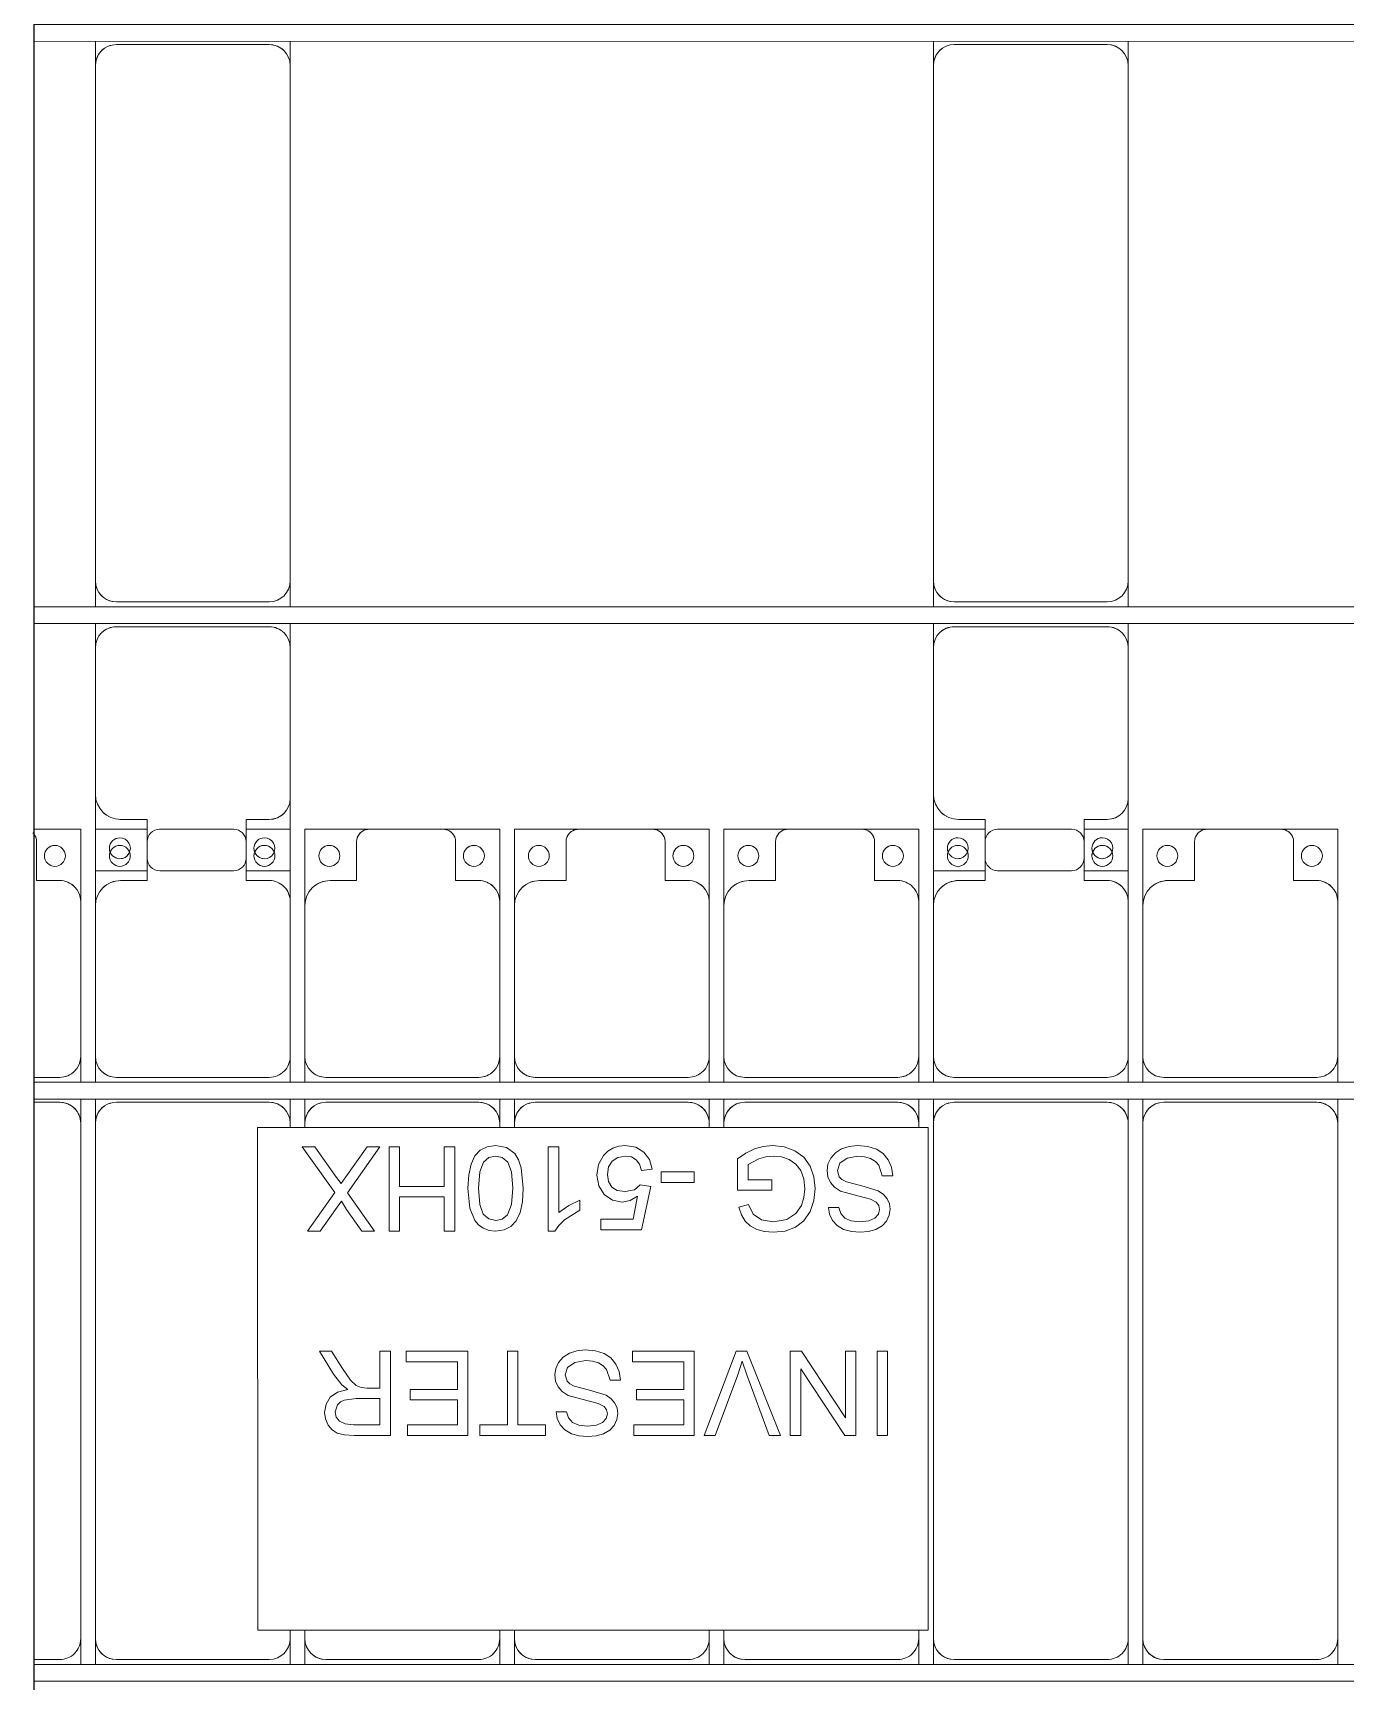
# Model space of a CAD drawing. Header units: millimetres. Extents: x -496478 to -186190, y -204059 to -87354.
# Drawn here: x -317122 to -313991, y -170127 to -166192 of the extents above; entities that cross this region are included whole.
import ezdxf

# ---------------------------------------------------------------- set-up
doc = ezdxf.new("R2010")
doc.units = ezdxf.units.MM
for name, color, linetype, lineweight in [('A-DETL-MBND', 5, 'Continuous', 9), ('A-GENM', 13, 'Continuous', 9), ('S-BEAM', 12, 'Continuous', 9)]:
    doc.layers.add(name, color=color, linetype=linetype, lineweight=lineweight)

# ---------------------------------------------------------------- blocks, each defined once
blk = doc.blocks.new('Dải phao đi lại kèm đỡ invester - DẢI PHAO ĐI LẠI-18893-BỐ TRÍ KHUNG KẾT CẤU BÈ PIN 01')
at = {"layer": 'A-DETL-MBND', "color": 8}
for p, q in [((121611.5, 1312.2), (121723.4, 1312.2)), ((121723.4, 1312.2), (121611.5, 1312.2)), ((121723.4, 1312.2), (121723.4, 1139.7)), ((121758.4, 1312.2), (121881.8, 1312.2)), ((121758.4, 1129.7), (121758.4, 1312.2)), ((122088.2, 1312.2), (121911.8, 1312.2)), ((122118.2, 1312.2), (122223.4, 1312.2)), ((122223.4, 1312.2), (122223.4, 1139.7)), ((122258.4, 1312.2), (122411.8, 1312.2)), ((122258.4, 1129.7), (122258.4, 1312.2)), ((122411.8, 1312.2), (122258.4, 1312.2)), ((122588.2, 1312.2), (122411.8, 1312.2)), ((122588.2, 1312.2), (122723.4, 1312.2)), ((122723.4, 1312.2), (122588.2, 1312.2)), ((122723.4, 1312.2), (122723.4, 1139.7)), ((122758.4, 1312.2), (122911.8, 1312.2)), ((122758.4, 1129.7), (122758.4, 1312.2)), ((122911.8, 1312.2), (122758.4, 1312.2)), ((123088.2, 1312.2), (122911.8, 1312.2)), ((123088.2, 1312.2), (123223.4, 1312.2)), ((123223.4, 1312.2), (123088.2, 1312.2)), ((123223.4, 1312.2), (123223.4, 1139.7)), ((123258.4, 1312.2), (123411.8, 1312.2)), ((123258.4, 1129.7), (123258.4, 1312.2)), ((123411.8, 1312.2), (123258.4, 1312.2)), ((123588.2, 1312.2), (123411.8, 1312.2)), ((123588.2, 1312.2), (123723.4, 1312.2)), ((123723.4, 1312.2), (123588.2, 1312.2)), ((123723.4, 1312.2), (123723.4, 1139.7)), ((123758.4, 1312.2), (123881.8, 1312.2)), ((123758.4, 1129.7), (123758.4, 1312.2)), ((124088.2, 1312.2), (123911.8, 1312.2)), ((124118.2, 1312.2), (124223.4, 1312.2)), ((124223.4, 1312.2), (124223.4, 1139.7)), ((124258.4, 1312.2), (124411.8, 1312.2)), ((124258.4, 1129.7), (124258.4, 1312.2)), ((124411.8, 1312.2), (124258.4, 1312.2)), ((124588.2, 1312.2), (124411.8, 1312.2)), ((124588.2, 1312.2), (124723.4, 1312.2)), ((124723.4, 1312.2), (124588.2, 1312.2)), ((124723.4, 1312.2), (124723.4, 1139.7)), ((121618.2, 1189.7), (121618.2, 1282.2)), ((121881.8, 1282.2), (121881.8, 1189.7)), ((122118.2, 1189.7), (122118.2, 1282.2)), ((122381.8, 1282.2), (122381.8, 1189.7)), ((122618.2, 1189.7), (122618.2, 1282.2)), ((122881.8, 1282.2), (122881.8, 1189.7)), ((123118.2, 1189.7), (123118.2, 1282.2)), ((123381.8, 1282.2), (123381.8, 1189.7)), ((123618.2, 1189.7), (123618.2, 1282.2)), ((123881.8, 1282.2), (123881.8, 1189.7)), ((124118.2, 1189.7), (124118.2, 1282.2)), ((124381.8, 1282.2), (124381.8, 1189.7)), ((124618.2, 1189.7), (124618.2, 1282.2)), ((121673.4, 1189.7), (121618.2, 1189.7)), ((121881.8, 1189.7), (121818.4, 1189.7)), ((122173.4, 1189.7), (122118.2, 1189.7)), ((122381.8, 1189.7), (122318.4, 1189.7)), ((122673.4, 1189.7), (122618.2, 1189.7)), ((122881.8, 1189.7), (122818.4, 1189.7)), ((123173.4, 1189.7), (123118.2, 1189.7)), ((123381.8, 1189.7), (123318.4, 1189.7)), ((123673.4, 1189.7), (123618.2, 1189.7)), ((123881.8, 1189.7), (123818.4, 1189.7)), ((124173.4, 1189.7), (124118.2, 1189.7)), ((124381.8, 1189.7), (124318.4, 1189.7)), ((124673.4, 1189.7), (124618.2, 1189.7)), ((121723.4, 769.7), (121723.4, 1139.7)), ((121758.4, 1129.7), (121758.4, 769.7)), ((122223.4, 769.7), (122223.4, 1139.7)), ((122258.4, 1129.7), (122258.4, 769.7)), ((122723.4, 769.7), (122723.4, 1139.7)), ((122758.4, 1129.7), (122758.4, 769.7)), ((123223.4, 769.7), (123223.4, 1139.7)), ((123258.4, 1129.7), (123258.4, 769.7)), ((123723.4, 769.7), (123723.4, 1139.7)), ((123758.4, 1129.7), (123758.4, 769.7)), ((124223.4, 769.7), (124223.4, 1139.7)), ((124258.4, 1129.7), (124258.4, 769.7)), ((124723.4, 769.7), (124723.4, 1139.7)), ((121723.4, 769.7), (121723.4, 708)), ((121758.4, 708), (121758.4, 769.7)), ((122223.4, 769.7), (122223.4, 708)), ((122258.4, 708), (122258.4, 769.7)), ((122723.4, 769.7), (122723.4, 708)), ((122758.4, 708), (122758.4, 769.7)), ((123223.4, 769.7), (123223.4, 708)), ((123258.4, 708), (123258.4, 769.7)), ((123723.4, 769.7), (123723.4, 708)), ((123758.4, 708), (123758.4, 769.7)), ((124223.4, 769.7), (124223.4, 708)), ((124258.4, 708), (124258.4, 769.7)), ((124723.4, 769.7), (124723.4, 708)), ((121611.5, 719.7), (121673.4, 719.7)), ((121808.4, 719.7), (122173.4, 719.7)), ((122308.4, 719.7), (122673.4, 719.7)), ((122808.4, 719.7), (123173.4, 719.7)), ((123308.4, 719.7), (123673.4, 719.7)), ((123808.4, 719.7), (124173.4, 719.7)), ((124308.4, 719.7), (124673.4, 719.7)), ((121673.4, 660.3), (121611.5, 660.3)), ((121723.4, 668), (121723.4, 610.3)), ((121758.4, 610.3), (121758.4, 668)), ((122173.4, 660.3), (121808.4, 660.3)), ((122223.4, 668), (122223.4, 610.3)), ((122258.4, 610.3), (122258.4, 668)), ((122673.4, 660.3), (122308.4, 660.3)), ((122723.4, 668), (122723.4, 610.3)), ((122758.4, 610.3), (122758.4, 668)), ((123173.4, 660.3), (122808.4, 660.3)), ((123223.4, 668), (123223.4, 610.3)), ((123258.4, 610.3), (123258.4, 668)), ((123673.4, 660.3), (123308.4, 660.3)), ((123723.4, 668), (123723.4, 610.3)), ((123758.4, 610.3), (123758.4, 668)), ((124173.4, 660.3), (123808.4, 660.3)), ((124223.4, 668), (124223.4, 610.3)), ((124258.4, 610.3), (124258.4, 668)), ((124673.4, 660.3), (124308.4, 660.3)), ((124723.4, 668), (124723.4, 610.3)), ((121723.4, -620.3), (121723.4, 610.3)), ((121758.4, 610.3), (121758.4, -620.3)), ((122223.4, 600), (122223.4, 610.3)), ((122258.4, 610.3), (122258.4, 600)), ((122723.4, 600), (122723.4, 610.3)), ((122758.4, 610.3), (122758.4, 600)), ((123223.4, 600), (123223.4, 610.3)), ((123258.4, 610.3), (123258.4, 600)), ((123723.4, 600), (123723.4, 610.3)), ((123758.4, 610.3), (123758.4, -620.3)), ((124223.4, -620.3), (124223.4, 610.3)), ((124258.4, 610.3), (124258.4, -620.3)), ((124723.4, -620.3), (124723.4, 610.3)), ((121723.4, -620.3), (121723.4, -682)), ((121758.4, -682), (121758.4, -620.3)), ((122223.4, -620.3), (122223.4, -600)), ((122223.4, -620.3), (122223.4, -682)), ((122258.4, -600), (122258.4, -620.3)), ((122258.4, -682), (122258.4, -620.3)), ((122723.4, -620.3), (122723.4, -600)), ((122723.4, -620.3), (122723.4, -682)), ((122758.4, -600), (122758.4, -620.3)), ((122758.4, -682), (122758.4, -620.3)), ((123223.4, -620.3), (123223.4, -600)), ((123223.4, -620.3), (123223.4, -682)), ((123258.4, -600), (123258.4, -620.3)), ((123258.4, -682), (123258.4, -620.3)), ((123723.4, -620.3), (123723.4, -600)), ((123723.4, -620.3), (123723.4, -682)), ((123758.4, -682), (123758.4, -620.3)), ((124223.4, -620.3), (124223.4, -682)), ((124258.4, -682), (124258.4, -620.3)), ((124723.4, -620.3), (124723.4, -682)), ((121611.5, -670.3), (121673.4, -670.3)), ((121808.4, -670.3), (122173.4, -670.3)), ((122308.4, -670.3), (122673.4, -670.3)), ((122808.4, -670.3), (123173.4, -670.3)), ((123308.4, -670.3), (123673.4, -670.3)), ((123808.4, -670.3), (124173.4, -670.3)), ((124308.4, -670.3), (124673.4, -670.3))]:
    blk.add_line(p, q, dxfattribs=at)
for centre, radius, start, end in [((121588.2, 1282.2), 30, 360, 45), ((121588.2, 1282.2), 30, 15, 45), ((121911.8, 1282.2), 30, 90, 180), ((122088.2, 1282.2), 30, 0, 90), ((122411.8, 1282.2), 30, 90, 180), ((122411.8, 1282.2), 30, 90, 165), ((122411.8, 1282.2), 30, 90, 105), ((122411.8, 1282.2), 30, 90, 105), ((122588.2, 1282.2), 30, 360, 90), ((122588.2, 1282.2), 30, 75, 90), ((122588.2, 1282.2), 30, 15, 90), ((122588.2, 1282.2), 30, 75, 90), ((122911.8, 1282.2), 30, 90, 180), ((122911.8, 1282.2), 30, 90, 165), ((122911.8, 1282.2), 30, 90, 105), ((122911.8, 1282.2), 30, 90, 105), ((123088.2, 1282.2), 30, 0, 90), ((123088.2, 1282.2), 30, 75, 90), ((123088.2, 1282.2), 30, 15, 90), ((123088.2, 1282.2), 30, 75, 90), ((123411.8, 1282.2), 30, 90, 180), ((123411.8, 1282.2), 30, 90, 165), ((123411.8, 1282.2), 30, 90, 105), ((123411.8, 1282.2), 30, 90, 105), ((123588.2, 1282.2), 30, 360, 90), ((123588.2, 1282.2), 30, 75, 90), ((123588.2, 1282.2), 30, 15, 90), ((123588.2, 1282.2), 30, 75, 90), ((123911.8, 1282.2), 30, 90, 180), ((124088.2, 1282.2), 30, 0, 90), ((124411.8, 1282.2), 30, 90, 180), ((124411.8, 1282.2), 30, 90, 165), ((124411.8, 1282.2), 30, 90, 105), ((124411.8, 1282.2), 30, 90, 105), ((124588.2, 1282.2), 30, 0, 90), ((124588.2, 1282.2), 30, 75, 90), ((124588.2, 1282.2), 30, 15, 90), ((124588.2, 1282.2), 30, 75, 90), ((121661.8, 1248.6), 25, 90, 270), ((121661.8, 1248.6), 25, 150, 180), ((121661.8, 1248.6), 25, 120, 135), ((121661.8, 1248.6), 25, 90, 105), ((121661.8, 1248.6), 25, 270, 90), ((121816.8, 1248.6), 25, 90, 270), ((121816.8, 1248.6), 25, 270, 90), ((122161.8, 1248.6), 25, 90, 270), ((122161.8, 1248.6), 25, 150, 180), ((122161.8, 1248.6), 25, 120, 135), ((122161.8, 1248.6), 25, 90, 105), ((122161.8, 1248.6), 25, 270, 90), ((122316.8, 1248.6), 25, 90, 270), ((122316.8, 1248.6), 25, 270, 90), ((122661.8, 1248.6), 25, 90, 270), ((122661.8, 1248.6), 25, 150, 180), ((122661.8, 1248.6), 25, 120, 135), ((122661.8, 1248.6), 25, 90, 105), ((122661.8, 1248.6), 25, 270, 90), ((122816.8, 1248.6), 25, 90, 270), ((122816.8, 1248.6), 25, 270, 90), ((123161.8, 1248.6), 25, 90, 270), ((123161.8, 1248.6), 25, 150, 180), ((123161.8, 1248.6), 25, 120, 135), ((123161.8, 1248.6), 25, 90, 105), ((123161.8, 1248.6), 25, 270, 90), ((123316.8, 1248.6), 25, 90, 270), ((123316.8, 1248.6), 25, 270, 90), ((123661.8, 1248.6), 25, 90, 270), ((123661.8, 1248.6), 25, 150, 180), ((123661.8, 1248.6), 25, 120, 135), ((123661.8, 1248.6), 25, 90, 105), ((123661.8, 1248.6), 25, 270, 90), ((123816.8, 1248.6), 25, 90, 270), ((123816.8, 1248.6), 25, 270, 90), ((124161.8, 1248.6), 25, 90, 270), ((124161.8, 1248.6), 25, 150, 180), ((124161.8, 1248.6), 25, 120, 135), ((124161.8, 1248.6), 25, 90, 105), ((124161.8, 1248.6), 25, 270, 90), ((124316.8, 1248.6), 25, 90, 270), ((124316.8, 1248.6), 25, 270, 90), ((124661.8, 1248.6), 25, 90, 270), ((124661.8, 1248.6), 25, 150, 180), ((124661.8, 1248.6), 25, 120, 135), ((124661.8, 1248.6), 25, 90, 105), ((124661.8, 1248.6), 25, 270, 90), ((121673.4, 1139.7), 50, 0, 90), ((121673.4, 1139.7), 50, 45, 90), ((121818.4, 1129.7), 60, 90, 180), ((121818.4, 1129.7), 60, 90, 135), ((122173.4, 1139.7), 50, 360, 90), ((122173.4, 1139.7), 50, 45, 90), ((122318.4, 1129.7), 60, 90, 180), ((122318.4, 1129.7), 60, 90, 135), ((122673.4, 1139.7), 50, 0, 90), ((122673.4, 1139.7), 50, 45, 90), ((122818.4, 1129.7), 60, 90, 180), ((122818.4, 1129.7), 60, 90, 135), ((123173.4, 1139.7), 50, 0, 90), ((123173.4, 1139.7), 50, 45, 90), ((123318.4, 1129.7), 60, 90, 180), ((123318.4, 1129.7), 60, 90, 135), ((123673.4, 1139.7), 50, 360, 90), ((123673.4, 1139.7), 50, 45, 90), ((123818.4, 1129.7), 60, 90, 180), ((123818.4, 1129.7), 60, 90, 135), ((124173.4, 1139.7), 50, 0, 90), ((124173.4, 1139.7), 50, 45, 90), ((124318.4, 1129.7), 60, 90, 180), ((124318.4, 1129.7), 60, 90, 135), ((124673.4, 1139.7), 50, 0, 90), ((124673.4, 1139.7), 50, 45, 90), ((121673.4, 769.7), 50, 270, 360), ((121808.4, 769.7), 50, 180, 270), ((122173.4, 769.7), 50, 270, 0), ((122308.4, 769.7), 50, 180, 270), ((122673.4, 769.7), 50, 270, 360), ((122808.4, 769.7), 50, 180, 270), ((123173.4, 769.7), 50, 270, 0), ((123308.4, 769.7), 50, 180, 270), ((123673.4, 769.7), 50, 270, 360), ((123808.4, 769.7), 50, 180, 270), ((124173.4, 769.7), 50, 270, 0), ((124308.4, 769.7), 50, 180, 270), ((124673.4, 769.7), 50, 270, 0), ((121673.4, 769.7), 50, 270, 315), ((121808.4, 769.7), 50, 225, 270), ((122173.4, 769.7), 50, 270, 315), ((122308.4, 769.7), 50, 225, 270), ((122673.4, 769.7), 50, 270, 315), ((122808.4, 769.7), 50, 225, 270), ((123173.4, 769.7), 50, 270, 315), ((123308.4, 769.7), 50, 225, 270), ((123673.4, 769.7), 50, 270, 315), ((123808.4, 769.7), 50, 225, 270), ((124173.4, 769.7), 50, 270, 315), ((124308.4, 769.7), 50, 225, 270), ((124673.4, 769.7), 50, 270, 315), ((121673.4, 610.3), 50, 360, 90), ((121673.4, 610.3), 50, 15, 90), ((121808.4, 610.3), 50, 90, 180), ((121808.4, 610.3), 50, 105, 180), ((122173.4, 610.3), 50, 0, 90), ((122173.4, 610.3), 50, 15, 90), ((122308.4, 610.3), 50, 90, 180), ((122308.4, 610.3), 50, 105, 180), ((122673.4, 610.3), 50, 0, 90), ((122673.4, 610.3), 50, 15, 90), ((122808.4, 610.3), 50, 90, 180), ((122808.4, 610.3), 50, 105, 180), ((123173.4, 610.3), 50, 360, 90), ((123173.4, 610.3), 50, 15, 90), ((123308.4, 610.3), 50, 90, 180), ((123308.4, 610.3), 50, 105, 180), ((123673.4, 610.3), 50, 0, 90), ((123673.4, 610.3), 50, 15, 90), ((123808.4, 610.3), 50, 90, 180), ((123808.4, 610.3), 50, 105, 180), ((124173.4, 610.3), 50, 360, 90), ((124173.4, 610.3), 50, 15, 90), ((124308.4, 610.3), 50, 90, 180), ((124308.4, 610.3), 50, 105, 180), ((124673.4, 610.3), 50, 360, 90), ((124673.4, 610.3), 50, 15, 90), ((121673.4, -620.3), 50, 270, 0), ((121673.4, -620.3), 50, 270, 0), ((121808.4, -620.3), 50, 180, 270), ((122173.4, -620.3), 50, 270, 360), ((122173.4, -620.3), 50, 270, 360), ((122308.4, -620.3), 50, 180, 270), ((122673.4, -620.3), 50, 270, 0), ((122673.4, -620.3), 50, 270, 0), ((122808.4, -620.3), 50, 180, 270), ((123173.4, -620.3), 50, 270, 0), ((123173.4, -620.3), 50, 270, 0), ((123308.4, -620.3), 50, 180, 270), ((123673.4, -620.3), 50, 270, 0), ((123673.4, -620.3), 50, 270, 0), ((123808.4, -620.3), 50, 180, 270), ((124173.4, -620.3), 50, 270, 0), ((124173.4, -620.3), 50, 270, 0), ((124308.4, -620.3), 50, 180, 270), ((124673.4, -620.3), 50, 270, 0), ((124673.4, -620.3), 50, 270, 0), ((121808.4, -620.3), 50, 195, 270), ((122308.4, -620.3), 50, 195, 270), ((122808.4, -620.3), 50, 195, 270), ((123308.4, -620.3), 50, 195, 270), ((123808.4, -620.3), 50, 195, 270), ((124308.4, -620.3), 50, 195, 270)]:
    blk.add_arc(centre, radius, start, end, dxfattribs=at)
blk = doc.blocks.new('Dai phao do pin - DẢI PHAO ĐỠ PIN-V62-BỐ TRÍ KHUNG KẾT CẤU BÈ PIN 01')
at = {"layer": 'A-DETL-MBND', "color": 8}
for p, q in [((-1312.2, 241.6), (-1129.7, 241.6)), ((-1312.2, 118.2), (-1312.2, 241.6)), ((-779.7, 241.6), (-1129.7, 241.6)), ((-779.7, 241.6), (-722, 241.6)), ((-682, 241.6), (-620.3, 241.6)), ((610.3, 241.6), (-620.3, 241.6)), ((610.3, 241.6), (668, 241.6)), ((-1189.7, 181.6), (-1189.7, 118.2)), ((-729.7, -173.4), (-729.7, 191.6)), ((-670.3, 191.6), (-670.3, -173.4)), ((660.3, -173.4), (660.3, 191.6)), ((-1189.7, 118.2), (-1282.2, 118.2)), ((-1312.2, 88.2), (-1312.2, -88.2)), ((-1312.2, -223.4), (-1312.2, -118.2)), ((-1282.2, -118.2), (-1189.7, -118.2)), ((-1189.7, -118.2), (-1189.7, -173.4)), ((-1139.7, -223.4), (-1312.2, -223.4)), ((-1139.7, -223.4), (-779.7, -223.4)), ((-722, -223.4), (-779.7, -223.4)), ((-620.3, -223.4), (-682, -223.4)), ((-620.3, -223.4), (610.3, -223.4)), ((668, -223.4), (610.3, -223.4))]:
    blk.add_line(p, q, dxfattribs=at)
for centre, radius, start, end in [((-1129.7, 181.6), 60, 90, 180), ((-779.7, 191.6), 50, 360, 90), ((-620.3, 191.6), 50, 90, 180), ((-620.3, 191.6), 50, 105, 180), ((610.3, 191.6), 50, 360, 90), ((610.3, 191.6), 50, 15, 90), ((-1258.6, 183.2), 25, 0, 180), ((-1129.7, 181.6), 60, 135, 180), ((-779.7, 191.6), 50, 360, 45), ((-1258.6, 183.2), 25, 180, 0), ((-1258.6, 183.2), 25, 180, 195), ((-1282.2, 88.2), 30, 90, 180), ((-1282.2, -88.2), 30, 180, 270), ((-1258.6, -161.8), 25, 0, 180), ((-1258.6, -161.8), 25, 105, 180), ((-1258.6, -161.8), 25, 180, 0), ((-1139.7, -173.4), 50, 180, 270), ((-1139.7, -173.4), 50, 180, 225), ((-779.7, -173.4), 50, 270, 360), ((-779.7, -173.4), 50, 315, 360), ((-620.3, -173.4), 50, 180, 270), ((-620.3, -173.4), 50, 180, 270), ((610.3, -173.4), 50, 270, 360), ((610.3, -173.4), 50, 285, 360)]:
    blk.add_arc(centre, radius, start, end, dxfattribs=at)
blk = doc.blocks.new('Dai phao do pin - DẢI PHAO ĐỠ PIN-V63-BỐ TRÍ KHUNG KẾT CẤU BÈ PIN 01')
at = {"layer": 'A-DETL-MBND', "color": 8}
for p, q in [((-1312.2, 241.6), (-1129.7, 241.6)), ((-1312.2, 118.2), (-1312.2, 241.6)), ((-779.7, 241.6), (-1129.7, 241.6)), ((-779.7, 241.6), (-722, 241.6)), ((-682, 241.6), (-620.3, 241.6)), ((610.3, 241.6), (-620.3, 241.6)), ((610.3, 241.6), (668, 241.6)), ((-1189.7, 181.6), (-1189.7, 118.2)), ((-729.7, -173.4), (-729.7, 191.6)), ((-670.3, 191.6), (-670.3, -173.4)), ((660.3, -173.4), (660.3, 191.6)), ((-1189.7, 118.2), (-1282.2, 118.2)), ((-1312.2, 88.2), (-1312.2, -88.2)), ((-1312.2, -223.4), (-1312.2, -118.2)), ((-1282.2, -118.2), (-1189.7, -118.2)), ((-1189.7, -118.2), (-1189.7, -173.4)), ((-1139.7, -223.4), (-1312.2, -223.4)), ((-1139.7, -223.4), (-779.7, -223.4)), ((-722, -223.4), (-779.7, -223.4)), ((-620.3, -223.4), (-682, -223.4)), ((-620.3, -223.4), (610.3, -223.4)), ((668, -223.4), (610.3, -223.4))]:
    blk.add_line(p, q, dxfattribs=at)
for centre, radius, start, end in [((-1129.7, 181.6), 60, 90, 180), ((-779.7, 191.6), 50, 360, 90), ((-620.3, 191.6), 50, 90, 180), ((-620.3, 191.6), 50, 105, 180), ((610.3, 191.6), 50, 360, 90), ((610.3, 191.6), 50, 15, 90), ((-1258.6, 183.2), 25, 0, 180), ((-1129.7, 181.6), 60, 135, 180), ((-779.7, 191.6), 50, 360, 45), ((-1258.6, 183.2), 25, 180, 0), ((-1258.6, 183.2), 25, 180, 195), ((-1282.2, 88.2), 30, 90, 180), ((-1282.2, -88.2), 30, 180, 270), ((-1258.6, -161.8), 25, 0, 180), ((-1258.6, -161.8), 25, 105, 180), ((-1258.6, -161.8), 25, 180, 0), ((-1139.7, -173.4), 50, 180, 270), ((-1139.7, -173.4), 50, 180, 225), ((-779.7, -173.4), 50, 270, 360), ((-779.7, -173.4), 50, 315, 360), ((-620.3, -173.4), 50, 180, 270), ((-620.3, -173.4), 50, 180, 270), ((610.3, -173.4), 50, 270, 360), ((610.3, -173.4), 50, 285, 360)]:
    blk.add_arc(centre, radius, start, end, dxfattribs=at)
blk = doc.blocks.new('Dầm C52 - Dầm C52-V86-BỐ TRÍ KHUNG KẾT CẤU BÈ PIN 01')
at = {"layer": 'S-BEAM', "color": 1}
for p, q in [((-78682.3, 20), (-72722.3, 20)), ((-72722.3, -20), (-78682.3, -20))]:
    blk.add_line(p, q, dxfattribs=at)
blk = doc.blocks.new('Dầm C52 - Hộp 40x60-24824-BỐ TRÍ KHUNG KẾT CẤU BÈ PIN 01')
at = {"layer": 'S-BEAM', "color": 3, "lineweight": 25}
blk.add_line((47216, -20), (-47216, -20), dxfattribs=at)
blk = doc.blocks.new('Invester - SG -510HX-16335-BỐ TRÍ KHUNG KẾT CẤU BÈ PIN 01')
at = {"layer": 'A-GENM', "color": 7}
for p, q in [((800, 600), (-800, 600)), ((-800, 600), (-800, -600)), ((800, -600), (800, 600)), ((-678.2, 135.1), (-703.4, 135.1)), ((-703.4, 135.1), (-703.4, -65.8)), ((-678.2, -65.8), (-678.2, 135.1)), ((-601.1, 135.1), (-628, 135.1)), ((-628, 135.1), (-628, -65.8)), ((-496.2, -24.1), (-601.1, 135.1)), ((-471, 135.1), (-496.2, 135.1)), ((-496.2, 135.1), (-496.2, -24.1)), ((-471, -65.8), (-471, 135.1)), ((-420.8, 135.1), (-447.7, 135.1)), ((-447.7, 135.1), (-367.8, -65.8)), ((-367.3, -9.6), (-420.8, 135.1)), ((-292.1, 135.1), (-345.8, -9.6)), ((-341.9, -65.8), (-265.3, 135.1)), ((-265.3, 135.1), (-292.1, 135.1)), ((-97.5, 135.1), (-241.9, 135.1)), ((-241.9, 135.1), (-241.9, -65.8)), ((-97.5, 110), (-97.5, 135.1)), ((-40.4, 123), (-51.1, 111.3)), ((-25.7, 131.4), (-40.4, 123)), ((-8, 136.5), (-25.7, 131.4)), ((11.6, 138.2), (-8, 136.5)), ((32.8, 136.5), (11.6, 138.2)), ((51.3, 131.1), (32.8, 136.5)), ((66.5, 122.2), (51.3, 131.1)), ((77.8, 110), (66.5, 122.2)), ((269.8, 135.1), (112.9, 135.1)), ((112.9, 135.1), (112.9, 110)), ((269.8, 110), (269.8, 135.1)), ((442.5, 135.1), (298.1, 135.1)), ((298.1, 135.1), (298.1, -65.8)), ((442.5, 110), (442.5, 135.1)), ((569.9, 135.1), (483.3, 135.1)), ((483.3, 135.1), (483.3, -65.8)), ((593.1, 133.8), (569.9, 135.1)), ((610.1, 129.7), (593.1, 133.8)), ((622.4, 122.2), (610.1, 129.7)), ((632, 110.5), (622.4, 122.2)), ((-602.9, -65.8), (-602.9, 93.4)), ((-602.9, 93.4), (-497.9, -65.8)), ((-216.8, 50.3), (-216.8, 110)), ((-216.8, 110), (-97.5, 110)), ((-57.6, 97.6), (-59.8, 82.9)), ((-59.8, 82.9), (-58, 69.8)), ((-51.1, 111.3), (-57.6, 97.6)), ((-34.7, 83.7), (-31.9, 95)), ((-32.7, 74), (-34.7, 83.7)), ((-31.9, 95), (-23.4, 104.5)), ((-23.4, 104.5), (-8.8, 111)), ((-8.8, 111), (12.5, 113.1)), ((12.5, 113.1), (33.4, 111)), ((33.4, 111), (48.4, 104.4)), ((48.4, 104.4), (58, 93.6)), ((58, 93.6), (62.6, 78.6)), ((84.9, 95.2), (77.8, 110)), ((87.7, 78.6), (84.9, 95.2)), ((112.9, 110), (178.8, 110)), ((178.8, 110), (178.8, -65.8)), ((203.9, -65.8), (203.9, 110)), ((203.9, 110), (269.8, 110)), ((323.2, 50.3), (323.2, 110)), ((323.2, 110), (442.5, 110)), ((508.4, 47.2), (508.4, 110)), ((508.4, 110), (570.9, 110)), ((570.9, 110), (590.8, 107.8)), ((590.8, 107.8), (604.5, 101.3)), ((604.5, 101.3), (612.5, 91.4)), ((615.1, 79.2), (609.6, 62.1)), ((612.5, 91.4), (615.1, 79.2)), ((638.2, 96), (632, 110.5)), ((636.8, 60.3), (640.2, 80.1)), ((640.2, 80.1), (638.2, 96)), ((-103.8, 50.3), (-216.8, 50.3)), ((-103.8, 25.2), (-103.8, 50.3)), ((-58, 69.8), (-52.8, 58)), ((-52.8, 58), (-43.9, 47.7)), ((-43.9, 47.7), (-31.4, 39.3)), ((-26.7, 66.2), (-32.7, 74)), ((-12.5, 59.3), (-26.7, 66.2)), ((14.3, 52.2), (-12.5, 59.3)), ((58.8, 39.6), (14.3, 52.2)), ((73.1, 30.5), (58.8, 39.6)), ((62.6, 78.6), (87.7, 78.6)), ((436.2, 50.3), (323.2, 50.3)), ((436.2, 25.2), (436.2, 50.3)), ((564.6, 47.2), (508.4, 47.2)), ((593.3, 50.8), (564.6, 47.2)), ((602.7, 55.4), (593.3, 50.8)), ((609.6, 62.1), (602.7, 55.4)), ((609.3, 31.9), (626.6, 43.9)), ((626.6, 43.9), (636.8, 60.3)), ((-216.8, -40.7), (-216.8, 25.2)), ((-216.8, 25.2), (-103.8, 25.2)), ((-66.1, 3.3), (-63.1, -17)), ((-41, 3.3), (-66.1, 3.3)), ((-32.9, -21.9), (-41, 3.3)), ((-31.4, 39.3), (8, 26.9)), ((8, 26.9), (44.5, 17.3)), ((44.5, 17.3), (55.2, 12.1)), ((55.2, 12.1), (61.6, 5.9)), ((61.6, 5.9), (65.8, -9.8)), ((83.1, 19.3), (73.1, 30.5)), ((88.9, 6), (83.1, 19.3)), ((90.9, -9.1), (88.9, 6)), ((323.2, -40.7), (323.2, 25.2)), ((323.2, 25.2), (436.2, 25.2)), ((508.4, -65.8), (508.4, 22.1)), ((508.4, 22.1), (538.7, 22.1)), ((538.7, 22.1), (553.3, 21.2)), ((553.3, 21.2), (565.2, 16.4)), ((565.2, 16.4), (578.5, 3.4)), ((578.5, 3.4), (597.4, -24.2)), ((584.6, 25.2), (609.3, 31.9)), ((598.9, 14.5), (584.6, 25.2)), ((619.2, -11.4), (598.9, 14.5)), ((-356.5, -42.3), (-367.3, -9.6)), ((-345.8, -9.6), (-356.5, -42.3)), ((-63.1, -17), (-55.2, -35.1)), ((-55.2, -35.1), (-43, -49.9)), ((-24.7, -30.8), (-32.9, -21.9)), ((-13.1, -37.8), (-24.7, -30.8)), ((1.1, -42.3), (-13.1, -37.8)), ((43.3, -39.2), (17, -43.8)), ((60.2, -26.6), (43.3, -39.2)), ((65.8, -9.8), (60.2, -26.6)), ((70.9, -51.7), (81.9, -39.2)), ((81.9, -39.2), (88.6, -24.6)), ((88.6, -24.6), (90.9, -9.1)), ((597.4, -24.2), (623.5, -65.8)), ((652.7, -65.8), (619.2, -11.4)), ((-703.4, -65.8), (-678.2, -65.8)), ((-628, -65.8), (-602.9, -65.8)), ((-497.9, -65.8), (-471, -65.8)), ((-367.8, -65.8), (-341.9, -65.8)), ((-241.9, -65.8), (-94.3, -65.8)), ((-94.3, -40.7), (-216.8, -40.7)), ((-94.3, -65.8), (-94.3, -40.7)), ((-43, -49.9), (-26.9, -60.5)), ((-26.9, -60.5), (-6.6, -66.8)), ((-6.6, -66.8), (18, -68.9)), ((17, -43.8), (1.1, -42.3)), ((18, -68.9), (38, -67)), ((38, -67), (56, -61.1)), ((56, -61.1), (70.9, -51.7)), ((178.8, -65.8), (203.9, -65.8)), ((298.1, -65.8), (445.6, -65.8)), ((445.6, -40.7), (323.2, -40.7)), ((445.6, -65.8), (445.6, -40.7)), ((483.3, -65.8), (508.4, -65.8)), ((623.5, -65.8), (652.7, -65.8)), ((-657.8, -351.4), (-675.5, -356.5)), ((-638.3, -349.7), (-657.8, -351.4)), ((-617.1, -351.4), (-638.3, -349.7)), ((-598.5, -356.8), (-617.1, -351.4)), ((-458.6, -352.7), (-483.3, -362)), ((-430.4, -349.7), (-458.6, -352.7)), ((-409.7, -351.4), (-430.4, -349.7)), ((-391.1, -356.8), (-409.7, -351.4)), ((90.4, -352.8), (81.5, -365.9)), ((106.6, -352.8), (90.4, -352.8)), ((106.6, -553.7), (106.6, -352.8)), ((232.1, -352.8), (212, -355.5)), ((247.6, -354.4), (232.1, -352.8)), ((354.6, -352.8), (329.5, -352.8)), ((329.5, -352.8), (329.5, -553.7)), ((354.6, -434.4), (354.6, -352.8)), ((486.4, -352.8), (461.3, -352.8)), ((461.3, -352.8), (461.3, -434.4)), ((486.4, -553.7), (486.4, -352.8)), ((551, -352.8), (521, -352.8)), ((521, -352.8), (585.8, -444.2)), ((587.6, -404.3), (551, -352.8)), ((650.5, -352.8), (614.3, -403.9)), ((616.2, -444.6), (681.1, -352.8)), ((681.1, -352.8), (650.5, -352.8)), ((-707.5, -390.3), (-709.6, -405)), ((-700.9, -376.6), (-707.5, -390.3)), ((-690.2, -364.9), (-700.9, -376.6)), ((-675.5, -356.5), (-690.2, -364.9)), ((-684.5, -404.2), (-681.7, -392.9)), ((-681.7, -392.9), (-673.2, -383.4)), ((-673.2, -383.4), (-658.6, -376.9)), ((-658.6, -376.9), (-637.3, -374.8)), ((-637.3, -374.8), (-616.4, -376.9)), ((-616.4, -376.9), (-601.4, -383.5)), ((-601.4, -383.5), (-591.8, -394.3)), ((-583.3, -365.7), (-598.5, -356.8)), ((-572, -377.9), (-583.3, -365.7)), ((-564.9, -392.7), (-572, -377.9)), ((-562.1, -409.3), (-564.9, -392.7)), ((-503.5, -377.5), (-518.5, -399.6)), ((-483.3, -362), (-503.5, -377.5)), ((-484.8, -394.4), (-462.9, -380.2)), ((-462.9, -380.2), (-430.8, -374.8)), ((-430.8, -374.8), (-402.5, -379.8)), ((-402.5, -379.8), (-383, -393.2)), ((-375.4, -365.3), (-391.1, -356.8)), ((-383, -393.2), (-371.5, -416.4)), ((-363.6, -376.7), (-375.4, -365.3)), ((-354.8, -391.3), (-363.6, -376.7)), ((-348.4, -409.9), (-354.8, -391.3)), ((-116.3, -355.9), (-138.3, -459.5)), ((-19, -355.9), (-116.3, -355.9)), ((-106.8, -436.4), (-96, -381)), ((-96, -381), (-19, -381)), ((-19, -381), (-19, -355.9)), ((68, -379.5), (31.2, -403)), ((81.5, -365.9), (68, -379.5)), ((182.8, -377.5), (173.6, -397.1)), ((195.5, -363.7), (182.8, -377.5)), ((194.4, -415.8), (203.5, -391.3)), ((212, -355.5), (195.5, -363.7)), ((203.5, -391.3), (216.1, -381.3)), ((216.1, -381.3), (231.9, -377.9)), ((231.9, -377.9), (248.5, -381.7)), ((261.5, -359.3), (247.6, -354.4)), ((248.5, -381.7), (261.6, -393.2)), ((273.1, -367.2), (261.5, -359.3)), ((261.6, -393.2), (270.1, -416.2)), ((281.7, -377.9), (273.1, -367.2)), ((293.5, -407.7), (281.7, -377.9)), ((-709.6, -405), (-707.9, -418.1)), ((-707.9, -418.1), (-702.6, -429.9)), ((-702.6, -429.9), (-693.7, -440.2)), ((-682.5, -413.9), (-684.5, -404.2)), ((-676.5, -421.7), (-682.5, -413.9)), ((-662.3, -428.6), (-676.5, -421.7)), ((-635.5, -435.7), (-662.3, -428.6)), ((-591.8, -394.3), (-587.2, -409.3)), ((-587.2, -409.3), (-562.1, -409.3)), ((-527.6, -425.9), (-530.7, -454.2)), ((-518.5, -399.6), (-527.6, -425.9)), ((-505.6, -453.2), (-503.6, -432.7)), ((-503.6, -432.7), (-497.7, -413.8)), ((-497.7, -413.8), (-484.8, -394.4)), ((-371.5, -416.4), (-348.4, -409.9)), ((-88.9, -425.5), (-106.8, -436.4)), ((-70.1, -421.9), (-88.9, -425.5)), ((-46.6, -426.4), (-70.1, -421.9)), ((-27.1, -439.9), (-46.6, -426.4)), ((31.2, -403), (31.2, -426.8)), ((31.2, -426.8), (57.7, -414.1)), ((57.7, -414.1), (81.5, -397.1)), ((81.5, -397.1), (81.5, -553.7)), ((168.1, -422.7), (166.2, -454.9)), ((173.6, -397.1), (168.1, -422.7)), ((191.3, -454.8), (194.4, -415.8)), ((270.1, -416.2), (273, -454.8)), ((298.1, -454.9), (293.5, -407.7)), ((599.9, -424.4), (587.6, -404.3)), ((614.3, -403.9), (599.9, -424.4)), ((-693.7, -440.2), (-681.2, -448.6)), ((-681.2, -448.6), (-641.9, -461)), ((-641.9, -461), (-605.3, -470.6)), ((-591.1, -448.3), (-635.5, -435.7)), ((-605.3, -470.6), (-594.6, -475.8)), ((-576.8, -457.4), (-591.1, -448.3)), ((-566.8, -468.6), (-576.8, -457.4)), ((-560.9, -481.9), (-566.8, -468.6)), ((-530.7, -454.2), (-527.6, -482.3)), ((-503.2, -477.2), (-505.6, -453.2)), ((-345.5, -450.1), (-427.1, -450.1)), ((-427.1, -450.1), (-427.1, -475.2)), ((-345.5, -525.2), (-345.5, -450.1)), ((-163.4, -468.9), (-241.9, -468.9)), ((-241.9, -468.9), (-241.9, -494.1)), ((-163.4, -494.1), (-163.4, -468.9)), ((-138.3, -459.5), (-113.2, -462.7)), ((-113.2, -462.7), (-99.1, -451.3)), ((-99.1, -451.3), (-77, -447)), ((-77, -447), (-58.4, -449.7)), ((-58.4, -449.7), (-45.2, -457.9)), ((-45.2, -457.9), (-37.3, -470.8)), ((-37.3, -470.8), (-34.7, -487.7)), ((-14, -460.4), (-27.1, -439.9)), ((-9.6, -486.2), (-14, -460.4)), ((166.2, -454.9), (171.2, -503.7)), ((194.3, -494.3), (191.3, -454.8)), ((273, -454.8), (270, -494.3)), ((296.2, -486.8), (298.1, -454.9)), ((461.3, -434.4), (354.6, -434.4)), ((354.6, -553.7), (354.6, -459.5)), ((354.6, -459.5), (461.3, -459.5)), ((461.3, -459.5), (461.3, -553.7)), ((585.8, -444.2), (508.4, -553.7)), ((589.4, -482.4), (601.1, -465.9)), ((601.1, -465.9), (611.8, -481)), ((693.6, -553.7), (616.2, -444.6)), ((-715.9, -484.6), (-712.9, -504.9)), ((-690.8, -484.6), (-715.9, -484.6)), ((-712.9, -504.9), (-705.1, -523)), ((-682.7, -509.8), (-690.8, -484.6)), ((-674.6, -518.7), (-682.7, -509.8)), ((-594.6, -475.8), (-588.2, -482)), ((-584.1, -497.7), (-589.6, -514.5)), ((-588.2, -482), (-584.1, -497.7)), ((-561.2, -512.5), (-558.9, -497)), ((-558.9, -497), (-560.9, -481.9)), ((-527.6, -482.3), (-518.4, -507.6)), ((-518.4, -507.6), (-503.2, -528.8)), ((-496.1, -497), (-503.2, -477.2)), ((-484.6, -512.3), (-496.1, -497)), ((-427.1, -475.2), (-370.6, -475.2)), ((-370.6, -511.5), (-396, -525.3)), ((-370.6, -475.2), (-370.6, -511.5)), ((-241.9, -494.1), (-163.4, -494.1)), ((-116.3, -497.2), (-141.4, -500.3)), ((-141.4, -500.3), (-135.3, -523.4)), ((-111.7, -512.3), (-116.3, -497.2)), ((-37.5, -505.7), (-45.9, -519.7)), ((-34.7, -487.7), (-37.5, -505.7)), ((-25.3, -532.8), (-13.5, -511.3)), ((-13.5, -511.3), (-9.6, -486.2)), ((171.2, -503.7), (177.5, -522.6)), ((203.1, -517.2), (194.3, -494.3)), ((270, -494.3), (261.2, -517.1)), ((290.8, -512.4), (296.2, -486.8)), ((539, -553.7), (589.4, -482.4)), ((611.8, -481), (663.5, -553.7)), ((-705.1, -523), (-692.8, -537.8)), ((-692.8, -537.8), (-676.7, -548.4)), ((-676.7, -548.4), (-656.4, -554.7)), ((-662.9, -525.7), (-674.6, -518.7)), ((-648.7, -530.2), (-662.9, -525.7)), ((-632.8, -531.7), (-648.7, -530.2)), ((-606.6, -527.1), (-632.8, -531.7)), ((-611.8, -554.9), (-593.8, -549)), ((-589.6, -514.5), (-606.6, -527.1)), ((-593.8, -549), (-578.9, -539.6)), ((-578.9, -539.6), (-567.9, -527.1)), ((-567.9, -527.1), (-561.2, -512.5)), ((-503.2, -528.8), (-482, -544.2)), ((-468.7, -523.2), (-484.6, -512.3)), ((-482, -544.2), (-456.5, -553.7)), ((-450.1, -529.6), (-468.7, -523.2)), ((-430.4, -531.7), (-450.1, -529.6)), ((-413, -530.1), (-430.4, -531.7)), ((-396, -525.3), (-413, -530.1)), ((-406.8, -554.9), (-385.8, -548.9)), ((-385.8, -548.9), (-365.3, -539)), ((-365.3, -539), (-345.5, -525.2)), ((-135.3, -523.4), (-121.8, -541.4)), ((-121.8, -541.4), (-102.2, -553)), ((-103.7, -523.1), (-111.7, -512.3)), ((-92.2, -529.6), (-103.7, -523.1)), ((-77.4, -531.7), (-92.2, -529.6)), ((-59.4, -528.7), (-77.4, -531.7)), ((-61.9, -555.3), (-47.9, -550.8)), ((-45.9, -519.7), (-59.4, -528.7)), ((-47.9, -550.8), (-35.8, -543.3)), ((-35.8, -543.3), (-25.3, -532.8)), ((177.5, -522.6), (186.2, -537.7)), ((186.2, -537.7), (206.1, -552.1)), ((216.3, -528.1), (203.1, -517.2)), ((232.1, -531.7), (216.3, -528.1)), ((248, -528.1), (232.1, -531.7)), ((261.2, -517.1), (248, -528.1)), ((252.4, -554.1), (268.9, -545.8)), ((268.9, -545.8), (281.6, -532)), ((281.6, -532), (290.8, -512.4)), ((-656.4, -554.7), (-631.8, -556.8)), ((-631.8, -556.8), (-611.8, -554.9)), ((-456.5, -553.7), (-428.4, -556.8)), ((-428.4, -556.8), (-406.8, -554.9)), ((-102.2, -553), (-77.5, -556.8)), ((-77.5, -556.8), (-61.9, -555.3)), ((81.5, -553.7), (106.6, -553.7)), ((206.1, -552.1), (232.1, -556.8)), ((232.1, -556.8), (252.4, -554.1)), ((329.5, -553.7), (354.6, -553.7)), ((461.3, -553.7), (486.4, -553.7)), ((508.4, -553.7), (539, -553.7)), ((663.5, -553.7), (693.6, -553.7)), ((-800, -600), (800, -600))]:
    blk.add_line(p, q, dxfattribs=at)
blk = doc.blocks.new('HOBANMONG_BEPIN 1_rvt-1-BỐ TRÍ KHUNG KẾT CẤU BÈ PIN 01')
at = {"layer": 'A-GENM', "lineweight": 9}
for name, p, rotation in [('Dai phao do pin - DẢI PHAO ĐỠ PIN-V62-BỐ TRÍ KHUNG KẾT CẤU BÈ PIN 01', (-316731.7, -166880.1), 90.00075860989342), ('Dai phao do pin - DẢI PHAO ĐỠ PIN-V63-BỐ TRÍ KHUNG KẾT CẤU BÈ PIN 01', (-314731.7, -166880), 90.00075860989342), ('Dải phao đi lại kèm đỡ invester - DẢI PHAO ĐI LẠI-18893-BỐ TRÍ KHUNG KẾT CẤU BÈ PIN 01', (-438731.7, -169407.1), 0.0007586099545854), ('Invester - SG -510HX-16335-BỐ TRÍ KHUNG KẾT CẤU BÈ PIN 01', (-315786, -169405.4), 180.0007586094741)]:
    blk.add_blockref(name, p, dxfattribs=dict(at, rotation=rotation))
at = {"layer": 'S-BEAM', "lineweight": 9}
for name, p, rotation in [('Dầm C52 - Hộp 40x60-24824-BỐ TRÍ KHUNG KẾT CẤU BÈ PIN 01', (-317140.6, -142498.2), 90.00075860989166), ('Dầm C52 - Dầm C52-V86-BỐ TRÍ KHUNG KẾT CẤU BÈ PIN 01', (-389842.6, -166193), 180.0007586094741), ('Dầm C52 - Dầm C52-V86-BỐ TRÍ KHUNG KẾT CẤU BÈ PIN 01', (-389842.6, -167583), 180.0007586094741), ('Dầm C52 - Dầm C52-V86-BỐ TRÍ KHUNG KẾT CẤU BÈ PIN 01', (-389842.6, -168718.4), 180.0007586094741), ('Dầm C52 - Dầm C52-V86-BỐ TRÍ KHUNG KẾT CẤU BÈ PIN 01', (-389842.5, -170108.4), 180.0007586094741)]:
    blk.add_blockref(name, p, dxfattribs=dict(at, rotation=rotation))

msp = doc.modelspace()

# ---------------------------------------------------------------- block references
at = {"lineweight": 5}
msp.add_blockref('HOBANMONG_BEPIN 1_rvt-1-BỐ TRÍ KHUNG KẾT CẤU BÈ PIN 01', (0, 0), dxfattribs=at)

doc.saveas('drawing.dxf')
